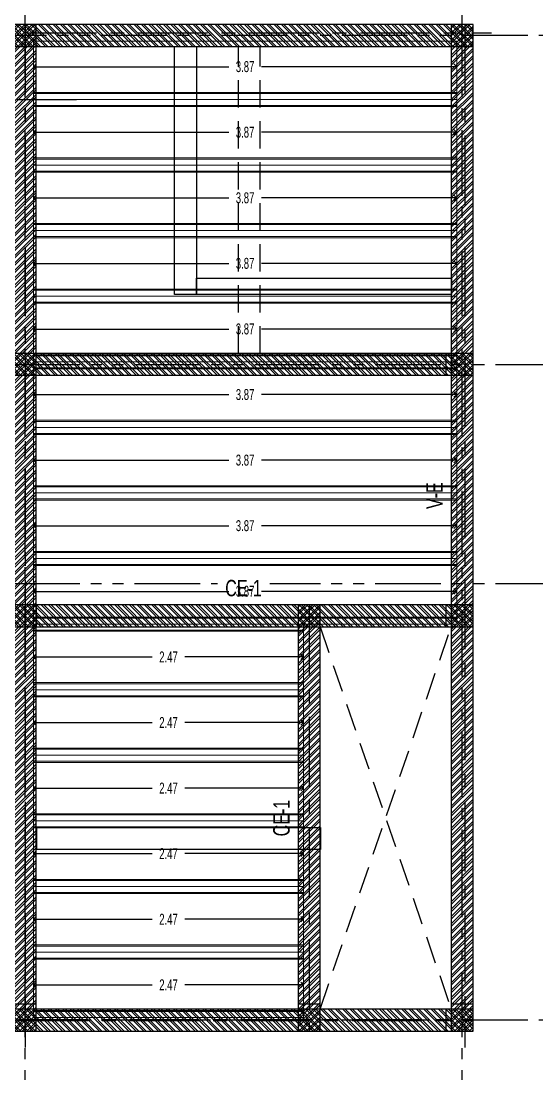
# Model space of a CAD drawing. Header units: millimetres. Extents: x 2248 to 2332, y 0 to 1240.
# Drawn here: x 2313.07 to 2317.79, y 1180.27 to 1189.9 of the extents above; entities that cross this region are included whole.
import ezdxf
from ezdxf.enums import TextEntityAlignment as Align

# ---------------------------------------------------------------- set-up
doc = ezdxf.new("R2010")
doc.units = ezdxf.units.MM
doc.set_wipeout_variables(frame=1)
for name, pattern in [('CENTERX2', [101.6, 63.5, -12.7, 12.7, -12.7]), ('HIDDEN', [0.375, 0.25, -0.125]), ('Xref_Ejes$0$ACAD_ISO05W100', [33, 24, -3, 0, -3, 0, -3]), ('Xref_Losa de Entrepiso$0$HIDDEN', [0.375, 0.25, -0.125])]:
    doc.linetypes.add(name, pattern=pattern)
doc.layers.get('Defpoints').update_dxf_attribs({"color": 8})
for name, color, linetype, lineweight in [('00-ACERO', 5, 'Continuous', 0), ('02-MAKROS', 202, 'Continuous', 0), ('02-MAKROS COMP', 212, 'Continuous', 0), ('02-MAKROS-COTAS', 1, 'Continuous', 0), ('e-cadena', 6, 'CENTERX2', 30)]:
    doc.layers.add(name, color=color, linetype=linetype, lineweight=lineweight)
for name, color, linetype in [('00-VIGAS', 1, 'Continuous'), ('Xref_Ejes$0$00-EJES', 1, 'Xref_Ejes$0$ACAD_ISO05W100'), ('Xref_Losa de Entrepiso$0$Cerramiento', 11, 'Continuous'), ('Xref_Losa de Entrepiso$0$VIGA', 3, 'Continuous')]:
    doc.layers.add(name, color=color, linetype=linetype)
doc.styles.add('DIM2', font='archtitl.shx', dxfattribs={"width": 0.65})
doc.styles.add('Xref_Losa de Entrepiso$0$ARIAL', font='arial.ttf', dxfattribs={"height": 2})
doc.styles.add('Xref_Losa de Entrepiso$0$ROMANS', font='romans.shx', dxfattribs={"width": 0.75})
doc.dimstyles.new('Copy of DIM-GRAL', dxfattribs={"dimscale": 0, "dimtxt": 0.1, "dimasz": 0.05, "dimexe": 0.1, "dimexo": 0.1, "dimgap": 0.05, "dimtad": 0, "dimzin": 0, "dimdsep": 46, "dimtxsty": 'DIM2', "dimblk": 'OPEN90', "dimcen": 0.1, "dimclrd": 1, "dimclre": 8, "dimclrt": 6, "dimadec": 0, "dimazin": 0, "dimtfac": 1, "dimtmove": 0, "dimatfit": 1, "dimldrblk": 'OPEN90', "dimfxl": 1, "dimtolj": 1, "dimtzin": 0, "dimarcsym": 0})
pattern_1 = [(315, (18.321727, 0.05), (0.03367596, 0.03367596), []), (315, (18.321727, 0.02755), (0.03367596, 0.03367596), [])]

# ---------------------------------------------------------------- blocks, each defined once
blk = doc.blocks.new('Xref_Ejes')
at = {"layer": 'Xref_Ejes$0$00-EJES', "ltscale": 0.025}
for p, q in [((16, -8.9568), (16, 12.9873)), ((19.9967, -8.9568), (19.9967, 12.9873)), ((24.9967, 9.0084), (-5, 9.0084)), ((-4.9997, 6), (24.997, 6)), ((-5, 3.9958), (24.9967, 3.9958)), ((24.9967, 0), (-5, 0))]:
    blk.add_line(p, q, dxfattribs=at)
blk = doc.blocks.new('*U23')
at = {"layer": 'Xref_Losa de Entrepiso$0$VIGA', "ltscale": 0.025, "transparency": 33554559}
h = blk.add_hatch(dxfattribs=at)
h.set_pattern_fill('ANSI32', color=250, scale=0.005, angle=-90)
h.set_pattern_definition(pattern_1)
h.paths.add_polyline_path([(15.9967, 0.125), (-0.2, 0.125), (-0.2, -0.075), (15.9967, -0.075)])
at = {"layer": 'Defpoints', "ltscale": 0.025}
blk.add_line((15.748, 0.125), (15.748, -0.075), dxfattribs=at)
at = {"layer": 'Xref_Losa de Entrepiso$0$VIGA', "ltscale": 0.025}
for p, q in [((15.9967, 0.125), (-0.2, 0.125)), ((15.9967, -0.075), (15.9967, 0.125)), ((-0.2, -0.075), (15.9967, -0.075))]:
    blk.add_line(p, q, dxfattribs=at)
at = {"layer": 'Defpoints', "color": 30, "ltscale": 0.025, "style": 'Xref_Losa de Entrepiso$0$ROMANS', "width": 0.7, "flags": 2}
blk.add_attdef('ANCHO', text='', height=0.03, rotation=270, dxfattribs=at).set_placement((15.672, 0.05), align=Align.MIDDLE_CENTER)
blk.add_attdef('LONGITUD', text='', height=0.05, dxfattribs=at).set_placement((0.225, 0.05), align=Align.MIDDLE_CENTER)
at = {"layer": 'Xref_Losa de Entrepiso$0$VIGA', "ltscale": 0.025, "style": 'Xref_Losa de Entrepiso$0$ARIAL', "width": 0.7, "flags": 8}
blk.add_attdef('V-00', text='', height=0.15, dxfattribs=at).set_placement((5.8988, 0.278), align=Align.MIDDLE_CENTER)
blk = doc.blocks.new('*U24')
at = {"layer": 'Xref_Losa de Entrepiso$0$VIGA', "ltscale": 0.025, "transparency": 33554559}
h = blk.add_hatch(dxfattribs=at)
h.set_pattern_fill('ANSI32', color=250, scale=0.005, angle=-90)
h.set_pattern_definition([(315, (18.32673, 0.05), (0.03367596, 0.03367596), []), (315, (18.32673, 0.02755), (0.03367596, 0.03367596), [])])
h.paths.add_polyline_path([(15.9967, 0.125), (-0.2, 0.125), (-0.2, -0.075), (15.9967, -0.075)])
at = {"layer": 'Defpoints', "ltscale": 0.025}
blk.add_line((15.7467, 0.125), (15.7467, -0.075), dxfattribs=at)
at = {"layer": 'Xref_Losa de Entrepiso$0$VIGA', "ltscale": 0.025}
for p, q in [((15.9967, 0.125), (-0.2, 0.125)), ((15.9967, -0.075), (15.9967, 0.125)), ((-0.2, -0.075), (15.9967, -0.075))]:
    blk.add_line(p, q, dxfattribs=at)
at = {"layer": 'Defpoints', "color": 30, "ltscale": 0.025, "style": 'Xref_Losa de Entrepiso$0$ROMANS', "width": 0.7, "flags": 2}
blk.add_attdef('ANCHO', text='', height=0.03, rotation=270, dxfattribs=at).set_placement((15.6707, 0.05), align=Align.MIDDLE_CENTER)
blk.add_attdef('LONGITUD', text='', height=0.05, dxfattribs=at).set_placement((0.225, 0.05), align=Align.MIDDLE_CENTER)
at = {"layer": 'Xref_Losa de Entrepiso$0$VIGA', "ltscale": 0.025, "style": 'Xref_Losa de Entrepiso$0$ARIAL', "width": 0.7, "flags": 8}
blk.add_attdef('V-00', text='', height=0.15, dxfattribs=at).set_placement((5.8938, 0.278), align=Align.MIDDLE_CENTER)
blk = doc.blocks.new('*U26')
at = {"layer": 'Xref_Losa de Entrepiso$0$VIGA', "ltscale": 0.025, "transparency": 33554559}
h = blk.add_hatch(dxfattribs=at)
h.set_pattern_fill('ANSI32', color=250, scale=0.005)
h.set_pattern_definition([(45, (-0.05, 7.287507), (-0.03367596, 0.03367596), []), (45, (-0.02755, 7.287507), (-0.03367596, 0.03367596), [])])
h.paths.add_polyline_path([(-0.125, 8.9604), (-0.125, -0.2479), (0.075, -0.2479), (0.075, 8.9604)])
at = {"layer": 'Defpoints', "ltscale": 0.025}
for p, q in [((-0.125, 8.7604), (0.075, 8.7604)), ((-0.125, 0), (0.075, 0))]:
    blk.add_line(p, q, dxfattribs=at)
at = {"layer": 'Xref_Losa de Entrepiso$0$VIGA', "ltscale": 0.025}
for p, q in [((0.075, 8.9604), (-0.125, 8.9604)), ((-0.125, 8.9604), (-0.125, -0.2479)), ((0.075, -0.2479), (0.075, 8.9604)), ((-0.125, -0.2479), (0.075, -0.2479))]:
    blk.add_line(p, q, dxfattribs=at)
at = {"layer": 'Defpoints', "color": 30, "ltscale": 0.025, "style": 'Xref_Losa de Entrepiso$0$ROMANS', "width": 0.7, "flags": 2}
blk.add_attdef('ANCHO', text='', height=0.03, dxfattribs=at).set_placement((-0.05, 8.6844), align=Align.MIDDLE_CENTER)
blk.add_attdef('LONGITUD', text='', height=0.05, rotation=90, dxfattribs=at).set_placement((-0.05, 0.225), align=Align.MIDDLE_CENTER)
at = {"layer": 'Xref_Losa de Entrepiso$0$VIGA', "ltscale": 0.025, "style": 'Xref_Losa de Entrepiso$0$ARIAL', "width": 0.7, "flags": 8}
blk.add_attdef('V-00', text='', height=0.15, rotation=90, dxfattribs=at).set_placement((-0.278, 4.6509), align=Align.MIDDLE_CENTER)
at = {"color": 8, "linetype": 'Xref_Losa de Entrepiso$0$HIDDEN'}
blk.add_wipeout([(-0.3525, 4.4146), (-0.365, 4.4271), (-0.365, 4.8771), (-0.3525, 4.8896), (-0.2025, 4.8896), (-0.19, 4.8771), (-0.19, 4.4271), (-0.2025, 4.4146)], dxfattribs=at).dxf.layer = 'Defpoints'
blk = doc.blocks.new('*U27')
at = {"layer": 'Xref_Losa de Entrepiso$0$VIGA', "ltscale": 0.025, "transparency": 33554559}
h = blk.add_hatch(dxfattribs=at)
h.set_pattern_fill('ANSI32', color=250, scale=0.005)
h.set_pattern_definition([(45, (-0.05, 7.2834), (-0.03367596, 0.03367596), []), (45, (-0.02755, 7.2834), (-0.03367596, 0.03367596), [])])
h.paths.add_polyline_path([(-0.125, 8.9584), (-0.125, -0.25), (0.075, -0.25), (0.075, 8.9584)])
at = {"layer": 'Defpoints', "ltscale": 0.025}
for p, q in [((-0.125, 8.7584), (0.075, 8.7584)), ((-0.125, 0), (0.075, 0))]:
    blk.add_line(p, q, dxfattribs=at)
at = {"layer": 'Xref_Losa de Entrepiso$0$VIGA', "ltscale": 0.025}
for p, q in [((0.075, 8.9584), (-0.125, 8.9584)), ((-0.125, 8.9584), (-0.125, -0.25)), ((0.075, -0.25), (0.075, 8.9584)), ((-0.125, -0.25), (0.075, -0.25))]:
    blk.add_line(p, q, dxfattribs=at)
at = {"layer": 'Defpoints', "color": 30, "ltscale": 0.025, "style": 'Xref_Losa de Entrepiso$0$ROMANS', "width": 0.7, "flags": 2}
blk.add_attdef('ANCHO', text='', height=0.03, dxfattribs=at).set_placement((-0.05, 8.6823), align=Align.MIDDLE_CENTER)
blk.add_attdef('LONGITUD', text='', height=0.05, rotation=90, dxfattribs=at).set_placement((-0.05, 0.225), align=Align.MIDDLE_CENTER)
at = {"layer": 'Xref_Losa de Entrepiso$0$VIGA', "ltscale": 0.025, "style": 'Xref_Losa de Entrepiso$0$ARIAL', "width": 0.7, "flags": 8}
blk.add_attdef('V-00', text='', height=0.15, rotation=90, dxfattribs=at).set_placement((-0.278, 4.6488), align=Align.MIDDLE_CENTER)
at = {"color": 8, "linetype": 'Xref_Losa de Entrepiso$0$HIDDEN'}
blk.add_wipeout([(-0.3525, 4.4125), (-0.365, 4.425), (-0.365, 4.875), (-0.3525, 4.8875), (-0.2025, 4.8875), (-0.19, 4.875), (-0.19, 4.425), (-0.2025, 4.4125)], dxfattribs=at).dxf.layer = 'Defpoints'
blk = doc.blocks.new('*U28')
at = {"layer": 'Xref_Losa de Entrepiso$0$VIGA', "ltscale": 0.025, "transparency": 33554559}
h = blk.add_hatch(dxfattribs=at)
h.set_pattern_fill('ANSI32', color=250, scale=0.005, angle=-90)
h.set_pattern_definition([(315, (14.376727, 0.05), (0.03367596, 0.03367596), []), (315, (14.376727, 0.02755), (0.03367596, 0.03367596), [])])
h.paths.add_polyline_path([(15.9967, 0.125), (-0.2, 0.125), (-0.2, -0.075), (15.9967, -0.075)])
at = {"layer": 'Defpoints', "ltscale": 0.025}
blk.add_line((15.7967, 0.125), (15.7967, -0.075), dxfattribs=at)
at = {"layer": 'Xref_Losa de Entrepiso$0$VIGA', "ltscale": 0.025}
for p, q in [((15.9967, 0.125), (-0.2, 0.125)), ((15.9967, -0.075), (15.9967, 0.125)), ((-0.2, -0.075), (15.9967, -0.075))]:
    blk.add_line(p, q, dxfattribs=at)
at = {"layer": 'Defpoints', "color": 30, "ltscale": 0.025, "style": 'Xref_Losa de Entrepiso$0$ROMANS', "width": 0.7, "flags": 2}
blk.add_attdef('ANCHO', text='', height=0.03, rotation=270, dxfattribs=at).set_placement((15.7207, 0.05), align=Align.MIDDLE_CENTER)
blk.add_attdef('LONGITUD', text='', height=0.05, dxfattribs=at).set_placement((0.225, 0.05), align=Align.MIDDLE_CENTER)
at = {"layer": 'Xref_Losa de Entrepiso$0$VIGA', "ltscale": 0.025, "style": 'Xref_Losa de Entrepiso$0$ARIAL', "width": 0.7, "flags": 8}
blk.add_attdef('V-00', text='', height=0.15, dxfattribs=at).set_placement((7.8963, 0.278), align=Align.MIDDLE_CENTER)
blk = doc.blocks.new('*U161')
at = {"layer": 'Xref_Losa de Entrepiso$0$VIGA', "ltscale": 0.025, "transparency": 33554559}
h = blk.add_hatch(dxfattribs=at)
h.set_pattern_fill('ANSI32', color=250, scale=0.005)
h.set_pattern_definition([(45, (-0.05, 1.975013), (-0.033676, 0.033676), []), (45, (-0.02755, 1.975013), (-0.033676, 0.033676), [])])
h.paths.add_polyline_path([(-0.125, 3.65), (-0.125, -0.25), (0.075, -0.25), (0.075, 3.65)])
at = {"layer": 'Defpoints', "ltscale": 0.025}
for p, q in [((-0.125, 3.45), (0.075, 3.45)), ((-0.125, 0), (0.075, 0))]:
    blk.add_line(p, q, dxfattribs=at)
at = {"layer": 'Xref_Losa de Entrepiso$0$VIGA', "ltscale": 0.025}
for p, q in [((0.075, 3.65), (-0.125, 3.65)), ((-0.125, 3.65), (-0.125, -0.25)), ((0.075, -0.25), (0.075, 3.65)), ((-0.125, -0.25), (0.075, -0.25))]:
    blk.add_line(p, q, dxfattribs=at)
at = {"layer": 'Defpoints', "color": 30, "ltscale": 0.025, "style": 'Xref_Losa de Entrepiso$0$ROMANS', "width": 0.7, "flags": 2}
blk.add_attdef('ANCHO', text='', height=0.03, dxfattribs=at).set_placement((-0.05, 3.374), align=Align.MIDDLE_CENTER)
blk.add_attdef('LONGITUD', text='', height=0.05, rotation=90, dxfattribs=at).set_placement((-0.05, 0.225), align=Align.MIDDLE_CENTER)
at = {"layer": 'Xref_Losa de Entrepiso$0$VIGA', "ltscale": 0.025, "style": 'Xref_Losa de Entrepiso$0$ARIAL', "width": 0.7, "flags": 8}
blk.add_attdef('V-00', text='', height=0.15, rotation=90, dxfattribs=at).set_placement((-0.278, 1.6988), align=Align.MIDDLE_CENTER)
at = {"color": 8, "linetype": 'Xref_Losa de Entrepiso$0$HIDDEN'}
blk.add_wipeout([(-0.3525, 1.4625), (-0.365, 1.475), (-0.365, 1.925), (-0.3525, 1.9375), (-0.2025, 1.9375), (-0.19, 1.925), (-0.19, 1.475), (-0.2025, 1.4625)], dxfattribs=at).dxf.layer = 'Defpoints'
blk = doc.blocks.new('*U172')
at = {"layer": 'Xref_Losa de Entrepiso$0$VIGA', "ltscale": 0.025, "transparency": 33554559}
h = blk.add_hatch(dxfattribs=at)
h.set_pattern_fill('ANSI32', color=250, scale=0.005, angle=-90)
h.set_pattern_definition(pattern_1)
h.paths.add_polyline_path([(3.9967, 0.125), (-0.2, 0.125), (-0.2, -0.075), (3.9967, -0.075)])
at = {"layer": 'Defpoints', "ltscale": 0.025}
for p, q in [((0, 0.125), (0, -0.075)), ((3.748, 0.125), (3.748, -0.075))]:
    blk.add_line(p, q, dxfattribs=at)
at = {"layer": 'Xref_Losa de Entrepiso$0$VIGA', "ltscale": 0.025}
for p, q in [((-0.2, 0.125), (-0.2, -0.075)), ((3.9967, 0.125), (-0.2, 0.125)), ((3.9967, -0.075), (3.9967, 0.125)), ((-0.2, -0.075), (3.9967, -0.075))]:
    blk.add_line(p, q, dxfattribs=at)
at = {"layer": 'Defpoints', "color": 30, "ltscale": 0.025, "style": 'Xref_Losa de Entrepiso$0$ROMANS', "width": 0.7, "flags": 2}
blk.add_attdef('ANCHO', text='', height=0.03, rotation=270, dxfattribs=at).set_placement((3.672, 0.05), align=Align.MIDDLE_CENTER)
blk.add_attdef('LONGITUD', text='', height=0.05, dxfattribs=at).set_placement((0.225, 0.05), align=Align.MIDDLE_CENTER)
at = {"layer": 'Xref_Losa de Entrepiso$0$VIGA', "ltscale": 0.025, "style": 'Xref_Losa de Entrepiso$0$ARIAL', "width": 0.7, "flags": 8}
blk.add_attdef('V-00', text='', height=0.15, dxfattribs=at).set_placement((1.8972, 0.278), align=Align.MIDDLE_CENTER)
at = {"color": 8, "linetype": 'Xref_Losa de Entrepiso$0$HIDDEN'}
blk.add_wipeout([(1.6609, 0.3525), (1.6734, 0.365), (2.1234, 0.365), (2.1359, 0.3525), (2.1359, 0.2025), (2.1234, 0.19), (1.6734, 0.19), (1.6609, 0.2025)], dxfattribs=at).dxf.layer = 'Defpoints'
blk = doc.blocks.new('_Open90')
at = {"color": 0, "linetype": 'ByBlock', "lineweight": -2}
for p, q in [((0, 0), (-1, 0)), ((-0.5, 0.5), (0, 0)), ((0, 0), (-0.5, -0.5))]:
    blk.add_line(p, q, dxfattribs=at)
blk = doc.blocks.new('*D693')
at = {"layer": '02-MAKROS-COTAS', "color": 1, "lineweight": -2, "transparency": 16777216}
for p, q in [((0.05, 0.138), (1.086, 0.138)), ((2.42, 0.138), (1.384, 0.138))]:
    blk.add_line(p, q, dxfattribs=at)
at = {"layer": 'Defpoints', "color": 0, "lineweight": -2, "transparency": 16777216}
for p in [(0, 0.138), (2.47, 0.138), (2.47, 0.138)]:
    blk.add_point(p, dxfattribs=at)
at = {"layer": '02-MAKROS-COTAS', "color": 1, "lineweight": -2, "transparency": 16777216, "xscale": 0.05, "yscale": 0.05, "zscale": 0.05, "rotation": 180}
blk.add_blockref('_Open90', (0, 0.138), dxfattribs=at)
at = {"layer": '02-MAKROS-COTAS', "color": 1, "lineweight": -2, "transparency": 16777216, "xscale": 0.05, "yscale": 0.05, "zscale": 0.05}
blk.add_blockref('_Open90', (2.47, 0.138), dxfattribs=at)
at = {"layer": '02-MAKROS-COTAS', "color": 6, "transparency": 16777216, "insert": (1.235, 0.138), "char_height": 0.1, "attachment_point": 5, "style": 'DIM2'}
blk.add_mtext('\\A1;2.47', dxfattribs=at)
blk = doc.blocks.new('*D731')
at = {"layer": '02-MAKROS-COTAS', "color": 1, "lineweight": -2, "transparency": 16777216}
for p, q in [((0.05, -0.462), (1.086, -0.462)), ((2.42, -0.462), (1.384, -0.462))]:
    blk.add_line(p, q, dxfattribs=at)
at = {"layer": 'Defpoints', "color": 0, "lineweight": -2, "transparency": 16777216}
for p in [(0, -0.462), (2.47, -0.462), (2.47, -0.462)]:
    blk.add_point(p, dxfattribs=at)
at = {"layer": '02-MAKROS-COTAS', "color": 1, "lineweight": -2, "transparency": 16777216, "xscale": 0.05, "yscale": 0.05, "zscale": 0.05, "rotation": 180}
blk.add_blockref('_Open90', (0, -0.462), dxfattribs=at)
at = {"layer": '02-MAKROS-COTAS', "color": 1, "lineweight": -2, "transparency": 16777216, "xscale": 0.05, "yscale": 0.05, "zscale": 0.05}
blk.add_blockref('_Open90', (2.47, -0.462), dxfattribs=at)
at = {"layer": '02-MAKROS-COTAS', "color": 6, "transparency": 16777216, "insert": (1.235, -0.462), "char_height": 0.1, "attachment_point": 5, "style": 'DIM2'}
blk.add_mtext('\\A1;2.47', dxfattribs=at)
blk = doc.blocks.new('*D732')
at = {"layer": '02-MAKROS-COTAS', "color": 1, "lineweight": -2, "transparency": 16777216}
for p, q in [((0.05, -1.062), (1.086, -1.062)), ((2.42, -1.062), (1.384, -1.062))]:
    blk.add_line(p, q, dxfattribs=at)
at = {"layer": 'Defpoints', "color": 0, "lineweight": -2, "transparency": 16777216}
for p in [(0, -1.062), (2.47, -1.062), (2.47, -1.062)]:
    blk.add_point(p, dxfattribs=at)
at = {"layer": '02-MAKROS-COTAS', "color": 1, "lineweight": -2, "transparency": 16777216, "xscale": 0.05, "yscale": 0.05, "zscale": 0.05, "rotation": 180}
blk.add_blockref('_Open90', (0, -1.062), dxfattribs=at)
at = {"layer": '02-MAKROS-COTAS', "color": 1, "lineweight": -2, "transparency": 16777216, "xscale": 0.05, "yscale": 0.05, "zscale": 0.05}
blk.add_blockref('_Open90', (2.47, -1.062), dxfattribs=at)
at = {"layer": '02-MAKROS-COTAS', "color": 6, "transparency": 16777216, "insert": (1.235, -1.062), "char_height": 0.1, "attachment_point": 5, "style": 'DIM2'}
blk.add_mtext('\\A1;2.47', dxfattribs=at)
blk = doc.blocks.new('*D733')
at = {"layer": '02-MAKROS-COTAS', "color": 1, "lineweight": -2, "transparency": 16777216}
for p, q in [((0.05, -1.662), (1.086, -1.662)), ((2.42, -1.662), (1.384, -1.662))]:
    blk.add_line(p, q, dxfattribs=at)
at = {"layer": 'Defpoints', "color": 0, "lineweight": -2, "transparency": 16777216}
for p in [(0, -1.662), (2.47, -1.662), (2.47, -1.662)]:
    blk.add_point(p, dxfattribs=at)
at = {"layer": '02-MAKROS-COTAS', "color": 1, "lineweight": -2, "transparency": 16777216, "xscale": 0.05, "yscale": 0.05, "zscale": 0.05, "rotation": 180}
blk.add_blockref('_Open90', (0, -1.662), dxfattribs=at)
at = {"layer": '02-MAKROS-COTAS', "color": 1, "lineweight": -2, "transparency": 16777216, "xscale": 0.05, "yscale": 0.05, "zscale": 0.05}
blk.add_blockref('_Open90', (2.47, -1.662), dxfattribs=at)
at = {"layer": '02-MAKROS-COTAS', "color": 6, "transparency": 16777216, "insert": (1.235, -1.662), "char_height": 0.1, "attachment_point": 5, "style": 'DIM2'}
blk.add_mtext('\\A1;2.47', dxfattribs=at)
blk = doc.blocks.new('*D734')
at = {"layer": '02-MAKROS-COTAS', "color": 1, "lineweight": -2, "transparency": 16777216}
for p, q in [((0.05, -2.262), (1.086, -2.262)), ((2.42, -2.262), (1.384, -2.262))]:
    blk.add_line(p, q, dxfattribs=at)
at = {"layer": 'Defpoints', "color": 0, "lineweight": -2, "transparency": 16777216}
for p in [(0, -2.262), (2.47, -2.262), (2.47, -2.262)]:
    blk.add_point(p, dxfattribs=at)
at = {"layer": '02-MAKROS-COTAS', "color": 1, "lineweight": -2, "transparency": 16777216, "xscale": 0.05, "yscale": 0.05, "zscale": 0.05, "rotation": 180}
blk.add_blockref('_Open90', (0, -2.262), dxfattribs=at)
at = {"layer": '02-MAKROS-COTAS', "color": 1, "lineweight": -2, "transparency": 16777216, "xscale": 0.05, "yscale": 0.05, "zscale": 0.05}
blk.add_blockref('_Open90', (2.47, -2.262), dxfattribs=at)
at = {"layer": '02-MAKROS-COTAS', "color": 6, "transparency": 16777216, "insert": (1.235, -2.262), "char_height": 0.1, "attachment_point": 5, "style": 'DIM2'}
blk.add_mtext('\\A1;2.47', dxfattribs=at)
blk = doc.blocks.new('*D735')
at = {"layer": '02-MAKROS-COTAS', "color": 1, "lineweight": -2, "transparency": 16777216}
for p, q in [((0.05, -2.862), (1.086, -2.862)), ((2.42, -2.862), (1.384, -2.862))]:
    blk.add_line(p, q, dxfattribs=at)
at = {"layer": 'Defpoints', "color": 0, "lineweight": -2, "transparency": 16777216}
for p in [(0, -2.862), (2.47, -2.862), (2.47, -2.862)]:
    blk.add_point(p, dxfattribs=at)
at = {"layer": '02-MAKROS-COTAS', "color": 1, "lineweight": -2, "transparency": 16777216, "xscale": 0.05, "yscale": 0.05, "zscale": 0.05, "rotation": 180}
blk.add_blockref('_Open90', (0, -2.862), dxfattribs=at)
at = {"layer": '02-MAKROS-COTAS', "color": 1, "lineweight": -2, "transparency": 16777216, "xscale": 0.05, "yscale": 0.05, "zscale": 0.05}
blk.add_blockref('_Open90', (2.47, -2.862), dxfattribs=at)
at = {"layer": '02-MAKROS-COTAS', "color": 6, "transparency": 16777216, "insert": (1.235, -2.862), "char_height": 0.1, "attachment_point": 5, "style": 'DIM2'}
blk.add_mtext('\\A1;2.47', dxfattribs=at)
blk = doc.blocks.new('*D751')
at = {"layer": '02-MAKROS-COTAS', "color": 1, "lineweight": -2, "transparency": 16777216}
for p, q in [((2313.232, 1189.4867), (2314.9682, 1189.4867)), ((2317.0026, 1189.4867), (2315.2663, 1189.4867))]:
    blk.add_line(p, q, dxfattribs=at)
at = {"layer": 'Defpoints', "color": 0, "lineweight": -2, "transparency": 16777216}
for p in [(2313.182, 1189.4867), (2317.0526, 1189.4867), (2317.0526, 1189.4867)]:
    blk.add_point(p, dxfattribs=at)
at = {"layer": '02-MAKROS-COTAS', "color": 1, "lineweight": -2, "transparency": 16777216, "xscale": 0.05, "yscale": 0.05, "zscale": 0.05, "rotation": 180}
blk.add_blockref('_Open90', (2313.182, 1189.4867), dxfattribs=at)
at = {"layer": '02-MAKROS-COTAS', "color": 1, "lineweight": -2, "transparency": 16777216, "xscale": 0.05, "yscale": 0.05, "zscale": 0.05}
blk.add_blockref('_Open90', (2317.0526, 1189.4867), dxfattribs=at)
at = {"layer": '02-MAKROS-COTAS', "color": 6, "transparency": 16777216, "insert": (2315.1173, 1189.4867), "char_height": 0.1, "attachment_point": 5, "style": 'DIM2'}
blk.add_mtext('\\A1;3.87', dxfattribs=at)
blk = doc.blocks.new('*D759')
at = {"layer": '02-MAKROS-COTAS', "color": 1, "lineweight": -2, "transparency": 16777216}
for p, q in [((2313.232, 1188.8867), (2314.9682, 1188.8867)), ((2317.0026, 1188.8867), (2315.2663, 1188.8867))]:
    blk.add_line(p, q, dxfattribs=at)
at = {"layer": 'Defpoints', "color": 0, "lineweight": -2, "transparency": 16777216}
for p in [(2313.182, 1188.8867), (2317.0526, 1188.8867), (2317.0526, 1188.8867)]:
    blk.add_point(p, dxfattribs=at)
at = {"layer": '02-MAKROS-COTAS', "color": 1, "lineweight": -2, "transparency": 16777216, "xscale": 0.05, "yscale": 0.05, "zscale": 0.05, "rotation": 180}
blk.add_blockref('_Open90', (2313.182, 1188.8867), dxfattribs=at)
at = {"layer": '02-MAKROS-COTAS', "color": 1, "lineweight": -2, "transparency": 16777216, "xscale": 0.05, "yscale": 0.05, "zscale": 0.05}
blk.add_blockref('_Open90', (2317.0526, 1188.8867), dxfattribs=at)
at = {"layer": '02-MAKROS-COTAS', "color": 6, "transparency": 16777216, "insert": (2315.1173, 1188.8867), "char_height": 0.1, "attachment_point": 5, "style": 'DIM2'}
blk.add_mtext('\\A1;3.87', dxfattribs=at)
blk = doc.blocks.new('*D752')
at = {"layer": '02-MAKROS-COTAS', "color": 1, "lineweight": -2, "transparency": 16777216}
for p, q in [((2313.232, 1188.2867), (2314.9682, 1188.2867)), ((2317.0026, 1188.2867), (2315.2663, 1188.2867))]:
    blk.add_line(p, q, dxfattribs=at)
at = {"layer": 'Defpoints', "color": 0, "lineweight": -2, "transparency": 16777216}
for p in [(2313.182, 1188.2867), (2317.0526, 1188.2867), (2317.0526, 1188.2867)]:
    blk.add_point(p, dxfattribs=at)
at = {"layer": '02-MAKROS-COTAS', "color": 1, "lineweight": -2, "transparency": 16777216, "xscale": 0.05, "yscale": 0.05, "zscale": 0.05, "rotation": 180}
blk.add_blockref('_Open90', (2313.182, 1188.2867), dxfattribs=at)
at = {"layer": '02-MAKROS-COTAS', "color": 1, "lineweight": -2, "transparency": 16777216, "xscale": 0.05, "yscale": 0.05, "zscale": 0.05}
blk.add_blockref('_Open90', (2317.0526, 1188.2867), dxfattribs=at)
at = {"layer": '02-MAKROS-COTAS', "color": 6, "transparency": 16777216, "insert": (2315.1173, 1188.2867), "char_height": 0.1, "attachment_point": 5, "style": 'DIM2'}
blk.add_mtext('\\A1;3.87', dxfattribs=at)
blk = doc.blocks.new('*D753')
at = {"layer": '02-MAKROS-COTAS', "color": 1, "lineweight": -2, "transparency": 16777216}
for p, q in [((2313.232, 1187.6867), (2314.9682, 1187.6867)), ((2317.0026, 1187.6867), (2315.2663, 1187.6867))]:
    blk.add_line(p, q, dxfattribs=at)
at = {"layer": 'Defpoints', "color": 0, "lineweight": -2, "transparency": 16777216}
for p in [(2313.182, 1187.6867), (2317.0526, 1187.6867), (2317.0526, 1187.6867)]:
    blk.add_point(p, dxfattribs=at)
at = {"layer": '02-MAKROS-COTAS', "color": 1, "lineweight": -2, "transparency": 16777216, "xscale": 0.05, "yscale": 0.05, "zscale": 0.05, "rotation": 180}
blk.add_blockref('_Open90', (2313.182, 1187.6867), dxfattribs=at)
at = {"layer": '02-MAKROS-COTAS', "color": 1, "lineweight": -2, "transparency": 16777216, "xscale": 0.05, "yscale": 0.05, "zscale": 0.05}
blk.add_blockref('_Open90', (2317.0526, 1187.6867), dxfattribs=at)
at = {"layer": '02-MAKROS-COTAS', "color": 6, "transparency": 16777216, "insert": (2315.1173, 1187.6867), "char_height": 0.1, "attachment_point": 5, "style": 'DIM2'}
blk.add_mtext('\\A1;3.87', dxfattribs=at)
blk = doc.blocks.new('*D754')
at = {"layer": '02-MAKROS-COTAS', "color": 1, "lineweight": -2, "transparency": 16777216}
for p, q in [((2313.232, 1187.0867), (2314.9682, 1187.0867)), ((2317.0026, 1187.0867), (2315.2663, 1187.0867))]:
    blk.add_line(p, q, dxfattribs=at)
at = {"layer": 'Defpoints', "color": 0, "lineweight": -2, "transparency": 16777216}
for p in [(2313.182, 1187.0867), (2317.0526, 1187.0867), (2317.0526, 1187.0867)]:
    blk.add_point(p, dxfattribs=at)
at = {"layer": '02-MAKROS-COTAS', "color": 1, "lineweight": -2, "transparency": 16777216, "xscale": 0.05, "yscale": 0.05, "zscale": 0.05, "rotation": 180}
blk.add_blockref('_Open90', (2313.182, 1187.0867), dxfattribs=at)
at = {"layer": '02-MAKROS-COTAS', "color": 1, "lineweight": -2, "transparency": 16777216, "xscale": 0.05, "yscale": 0.05, "zscale": 0.05}
blk.add_blockref('_Open90', (2317.0526, 1187.0867), dxfattribs=at)
at = {"layer": '02-MAKROS-COTAS', "color": 6, "transparency": 16777216, "insert": (2315.1173, 1187.0867), "char_height": 0.1, "attachment_point": 5, "style": 'DIM2'}
blk.add_mtext('\\A1;3.87', dxfattribs=at)
blk = doc.blocks.new('*D755')
at = {"layer": '02-MAKROS-COTAS', "color": 1, "lineweight": -2, "transparency": 16777216}
for p, q in [((2313.232, 1186.4867), (2314.9682, 1186.4867)), ((2317.0026, 1186.4867), (2315.2663, 1186.4867))]:
    blk.add_line(p, q, dxfattribs=at)
at = {"layer": 'Defpoints', "color": 0, "lineweight": -2, "transparency": 16777216}
for p in [(2313.182, 1186.4867), (2317.0526, 1186.4867), (2317.0526, 1186.4867)]:
    blk.add_point(p, dxfattribs=at)
at = {"layer": '02-MAKROS-COTAS', "color": 1, "lineweight": -2, "transparency": 16777216, "xscale": 0.05, "yscale": 0.05, "zscale": 0.05, "rotation": 180}
blk.add_blockref('_Open90', (2313.182, 1186.4867), dxfattribs=at)
at = {"layer": '02-MAKROS-COTAS', "color": 1, "lineweight": -2, "transparency": 16777216, "xscale": 0.05, "yscale": 0.05, "zscale": 0.05}
blk.add_blockref('_Open90', (2317.0526, 1186.4867), dxfattribs=at)
at = {"layer": '02-MAKROS-COTAS', "color": 6, "transparency": 16777216, "insert": (2315.1173, 1186.4867), "char_height": 0.1, "attachment_point": 5, "style": 'DIM2'}
blk.add_mtext('\\A1;3.87', dxfattribs=at)
blk = doc.blocks.new('*D756')
at = {"layer": '02-MAKROS-COTAS', "color": 1, "lineweight": -2, "transparency": 16777216}
for p, q in [((2313.232, 1185.8867), (2314.9682, 1185.8867)), ((2317.0026, 1185.8867), (2315.2663, 1185.8867))]:
    blk.add_line(p, q, dxfattribs=at)
at = {"layer": 'Defpoints', "color": 0, "lineweight": -2, "transparency": 16777216}
for p in [(2313.182, 1185.8867), (2317.0526, 1185.8867), (2317.0526, 1185.8867)]:
    blk.add_point(p, dxfattribs=at)
at = {"layer": '02-MAKROS-COTAS', "color": 1, "lineweight": -2, "transparency": 16777216, "xscale": 0.05, "yscale": 0.05, "zscale": 0.05, "rotation": 180}
blk.add_blockref('_Open90', (2313.182, 1185.8867), dxfattribs=at)
at = {"layer": '02-MAKROS-COTAS', "color": 1, "lineweight": -2, "transparency": 16777216, "xscale": 0.05, "yscale": 0.05, "zscale": 0.05}
blk.add_blockref('_Open90', (2317.0526, 1185.8867), dxfattribs=at)
at = {"layer": '02-MAKROS-COTAS', "color": 6, "transparency": 16777216, "insert": (2315.1173, 1185.8867), "char_height": 0.1, "attachment_point": 5, "style": 'DIM2'}
blk.add_mtext('\\A1;3.87', dxfattribs=at)
blk = doc.blocks.new('*D757')
at = {"layer": '02-MAKROS-COTAS', "color": 1, "lineweight": -2, "transparency": 16777216}
for p, q in [((2313.232, 1185.2867), (2314.9682, 1185.2867)), ((2317.0026, 1185.2867), (2315.2663, 1185.2867))]:
    blk.add_line(p, q, dxfattribs=at)
at = {"layer": 'Defpoints', "color": 0, "lineweight": -2, "transparency": 16777216}
for p in [(2313.182, 1185.2867), (2317.0526, 1185.2867), (2317.0526, 1185.2867)]:
    blk.add_point(p, dxfattribs=at)
at = {"layer": '02-MAKROS-COTAS', "color": 1, "lineweight": -2, "transparency": 16777216, "xscale": 0.05, "yscale": 0.05, "zscale": 0.05, "rotation": 180}
blk.add_blockref('_Open90', (2313.182, 1185.2867), dxfattribs=at)
at = {"layer": '02-MAKROS-COTAS', "color": 1, "lineweight": -2, "transparency": 16777216, "xscale": 0.05, "yscale": 0.05, "zscale": 0.05}
blk.add_blockref('_Open90', (2317.0526, 1185.2867), dxfattribs=at)
at = {"layer": '02-MAKROS-COTAS', "color": 6, "transparency": 16777216, "insert": (2315.1173, 1185.2867), "char_height": 0.1, "attachment_point": 5, "style": 'DIM2'}
blk.add_mtext('\\A1;3.87', dxfattribs=at)
blk = doc.blocks.new('*D758')
at = {"layer": '02-MAKROS-COTAS', "color": 1, "lineweight": -2, "transparency": 16777216}
for p, q in [((2313.232, 1184.6867), (2314.9682, 1184.6867)), ((2317.0026, 1184.6867), (2315.2663, 1184.6867))]:
    blk.add_line(p, q, dxfattribs=at)
at = {"layer": 'Defpoints', "color": 0, "lineweight": -2, "transparency": 16777216}
for p in [(2313.182, 1184.6867), (2317.0526, 1184.6867), (2317.0526, 1184.6867)]:
    blk.add_point(p, dxfattribs=at)
at = {"layer": '02-MAKROS-COTAS', "color": 1, "lineweight": -2, "transparency": 16777216, "xscale": 0.05, "yscale": 0.05, "zscale": 0.05, "rotation": 180}
blk.add_blockref('_Open90', (2313.182, 1184.6867), dxfattribs=at)
at = {"layer": '02-MAKROS-COTAS', "color": 1, "lineweight": -2, "transparency": 16777216, "xscale": 0.05, "yscale": 0.05, "zscale": 0.05}
blk.add_blockref('_Open90', (2317.0526, 1184.6867), dxfattribs=at)
at = {"layer": '02-MAKROS-COTAS', "color": 6, "transparency": 16777216, "insert": (2315.1173, 1184.6867), "char_height": 0.1, "attachment_point": 5, "style": 'DIM2'}
blk.add_mtext('\\A1;3.87', dxfattribs=at)
blk = doc.blocks.new('*U692')
at = {"layer": '02-MAKROS', "color": 102}
for points in [[(2.47, -0.162), (2.47, 0.438), (0, 0.438), (0, -0.162)], [(2.47, -0.762), (2.47, -0.162), (0, -0.162), (0, -0.762)], [(2.47, -1.362), (2.47, -0.762), (0, -0.762), (0, -1.362)], [(2.47, -1.962), (2.47, -1.362), (0, -1.362), (0, -1.962)], [(2.47, -2.562), (2.47, -1.962), (0, -1.962), (0, -2.562)], [(2.47, -3.162), (2.47, -2.562), (0, -2.562), (0, -3.162)]]:
    blk.add_lwpolyline(points, close=True, dxfattribs=at)
at = {"layer": '02-MAKROS COMP', "color": 122}
for p, q in [((2.47, 0.383), (0, 0.383)), ((2.47, 0.373), (0, 0.373)), ((2.47, -0.097), (0, -0.097)), ((2.47, -0.107), (0, -0.107)), ((2.47, -0.217), (0, -0.217)), ((2.47, -0.227), (0, -0.227)), ((2.47, -0.697), (0, -0.697)), ((2.47, -0.707), (0, -0.707)), ((2.47, -0.817), (0, -0.817)), ((2.47, -0.827), (0, -0.827)), ((2.47, -1.297), (0, -1.297)), ((2.47, -1.307), (0, -1.307)), ((2.47, -1.417), (0, -1.417)), ((2.47, -1.427), (0, -1.427)), ((2.47, -1.897), (0, -1.897)), ((2.47, -1.907), (0, -1.907)), ((2.47, -2.017), (0, -2.017)), ((2.47, -2.027), (0, -2.027)), ((2.47, -2.497), (0, -2.497)), ((2.47, -2.507), (0, -2.507)), ((2.47, -2.617), (0, -2.617)), ((2.47, -2.627), (0, -2.627)), ((2.47, -3.097), (0, -3.097)), ((2.47, -3.107), (0, -3.107))]:
    blk.add_line(p, q, dxfattribs=at)
at = {"layer": '02-MAKROS-COTAS'}
for base, p1, p2, picture, middle in [((2.47, 0.138), (0, 0.138), (2.47, 0.138), '*D693', (1.235, 0.138)), ((2.47, -0.462), (0, -0.462), (2.47, -0.462), '*D731', (1.235, -0.462)), ((2.47, -1.062), (0, -1.062), (2.47, -1.062), '*D732', (1.235, -1.062)), ((2.47, -1.662), (0, -1.662), (2.47, -1.662), '*D733', (1.235, -1.662)), ((2.47, -2.262), (0, -2.262), (2.47, -2.262), '*D734', (1.235, -2.262)), ((2.47, -2.862), (0, -2.862), (2.47, -2.862), '*D735', (1.235, -2.862))]:
    dim = blk.add_linear_dim(base=base, p1=p1, p2=p2, angle=180, dimstyle='Copy of DIM-GRAL', override={"dimscale": 1}, dxfattribs=at)
    dim.commit()
    dim.dimension.update_dxf_attribs({"geometry": picture, "text_midpoint": middle})

msp = doc.modelspace()

# ---------------------------------------------------------------- block references
msp.add_blockref('Xref_Ejes', (2297.1059, 1180.7633))

# ---------------------------------------------------------------- next in the draw order: block references
at = {"ltscale": 0.025}
for name, p in [('*U24', (2301.2059, 1186.7384)), ('*U23', (2301.2059, 1180.7383))]:
    msp.add_blockref(name, p, dxfattribs=at)

# ---------------------------------------------------------------- next in the draw order: block references
ref = msp.add_blockref('*U26', (2313.1309, 1180.9113), dxfattribs=at)
ref.add_attrib('V-00', 'V-E', dxfattribs={"layer": 'Xref_Losa de Entrepiso$0$VIGA', "ltscale": 0.025, "height": 0.15, "rotation": 90, "style": 'Xref_Losa de Entrepiso$0$ARIAL', "width": 0.7}).set_placement((2312.8529, 1185.5621), align=Align.MIDDLE_CENTER)
ref = msp.add_blockref('*U27', (2317.1276, 1180.9133), dxfattribs=at)
ref.add_attrib('V-00', 'V-E', dxfattribs={"layer": 'Xref_Losa de Entrepiso$0$VIGA', "ltscale": 0.025, "height": 0.15, "rotation": 90, "style": 'Xref_Losa de Entrepiso$0$ARIAL', "width": 0.7}).set_placement((2316.8496, 1185.5621), align=Align.MIDDLE_CENTER)

# ---------------------------------------------------------------- next in the draw order: linework, layer by layer
at = {"layer": '00-VIGAS', "lineweight": -2, "ltscale": 0.01}
msp.add_line((2313.032, 1189.1867), (2313.5762, 1189.1867), dxfattribs=at)
at = {"layer": '02-MAKROS', "color": 102}
for points in [[(2317.0526, 1188.5867), (2317.0526, 1189.1867), (2313.182, 1189.1867), (2313.182, 1188.5867)], [(2317.0526, 1187.9867), (2317.0526, 1188.5867), (2313.182, 1188.5867), (2313.182, 1187.9867)], [(2317.0526, 1187.3867), (2317.0526, 1187.9867), (2313.182, 1187.9867), (2313.182, 1187.3867)], [(2317.0526, 1186.7867), (2317.0526, 1187.3867), (2313.182, 1187.3867), (2313.182, 1186.7867)], [(2317.0526, 1186.1867), (2317.0526, 1186.7867), (2313.182, 1186.7867), (2313.182, 1186.1867)], [(2317.0526, 1185.5867), (2317.0526, 1186.1867), (2313.182, 1186.1867), (2313.182, 1185.5867)], [(2317.0526, 1184.9867), (2317.0526, 1185.5867), (2313.182, 1185.5867), (2313.182, 1184.9867)]]:
    msp.add_lwpolyline(points, close=True, dxfattribs=at)
at = {"layer": '02-MAKROS COMP', "color": 122}
for p, q in [((2317.0526, 1189.2517), (2313.182, 1189.2517)), ((2317.0526, 1189.2417), (2313.182, 1189.2417)), ((2317.0526, 1189.1317), (2313.182, 1189.1317)), ((2317.0526, 1189.1217), (2313.182, 1189.1217)), ((2317.0526, 1188.6517), (2313.182, 1188.6517)), ((2317.0526, 1188.6417), (2313.182, 1188.6417)), ((2317.0526, 1188.5317), (2313.182, 1188.5317)), ((2317.0526, 1188.5217), (2313.182, 1188.5217)), ((2317.0526, 1188.0517), (2313.182, 1188.0517)), ((2317.0526, 1188.0417), (2313.182, 1188.0417)), ((2317.0526, 1187.9317), (2313.182, 1187.9317)), ((2317.0526, 1187.9217), (2313.182, 1187.9217)), ((2317.0526, 1187.4517), (2313.182, 1187.4517)), ((2317.0526, 1187.4417), (2313.182, 1187.4417)), ((2317.0526, 1187.3317), (2313.182, 1187.3317)), ((2317.0526, 1187.3217), (2313.182, 1187.3217)), ((2317.0526, 1186.8517), (2313.182, 1186.8517)), ((2317.0526, 1186.8417), (2313.182, 1186.8417)), ((2317.0526, 1186.7317), (2313.182, 1186.7317)), ((2317.0526, 1186.7217), (2313.182, 1186.7217)), ((2317.0526, 1186.2517), (2313.182, 1186.2517)), ((2317.0526, 1186.2417), (2313.182, 1186.2417)), ((2317.0526, 1186.1317), (2313.182, 1186.1317)), ((2317.0526, 1186.1217), (2313.182, 1186.1217)), ((2317.0526, 1185.6517), (2313.182, 1185.6517)), ((2317.0526, 1185.6417), (2313.182, 1185.6417)), ((2317.0526, 1185.5317), (2313.182, 1185.5317)), ((2317.0526, 1185.5217), (2313.182, 1185.5217)), ((2317.0526, 1185.0517), (2313.182, 1185.0517)), ((2317.0526, 1185.0417), (2313.182, 1185.0417)), ((2317.0526, 1184.9317), (2313.182, 1184.9317)), ((2317.0526, 1184.9217), (2313.182, 1184.9217))]:
    msp.add_line(p, q, dxfattribs=at)
at = {"layer": 'Xref_Losa de Entrepiso$0$Cerramiento'}
for points in [[(2317.006, 1187.4013), (2314.6718, 1187.4013), (2314.6718, 1187.5515), (2317.006, 1187.5515)], [(2313.2125, 1182.5256), (2315.806, 1182.5256), (2315.806, 1182.3256), (2313.2125, 1182.3256)]]:
    msp.add_lwpolyline(points, close=True, dxfattribs=at)

# ---------------------------------------------------------------- next in the draw order: block references
at = {"ltscale": 0.025}
msp.add_blockref('*U28', (2301.2059, 1189.7467), dxfattribs=at)

# ---------------------------------------------------------------- next in the draw order: dimensions: what is measured, and where the dimension line sits
at = {"layer": '02-MAKROS-COTAS'}
for base, p1, p2, picture, middle in [((2317.0526, 1189.4867), (2313.182, 1189.4867), (2317.0526, 1189.4867), '*D751', (2315.1173, 1189.4867)), ((2317.0526, 1188.8867), (2313.182, 1188.8867), (2317.0526, 1188.8867), '*D759', (2315.1173, 1188.8867)), ((2317.0526, 1188.2867), (2313.182, 1188.2867), (2317.0526, 1188.2867), '*D752', (2315.1173, 1188.2867)), ((2317.0526, 1187.6867), (2313.182, 1187.6867), (2317.0526, 1187.6867), '*D753', (2315.1173, 1187.6867)), ((2317.0526, 1187.0867), (2313.182, 1187.0867), (2317.0526, 1187.0867), '*D754', (2315.1173, 1187.0867)), ((2317.0526, 1186.4867), (2313.182, 1186.4867), (2317.0526, 1186.4867), '*D755', (2315.1173, 1186.4867)), ((2317.0526, 1185.8867), (2313.182, 1185.8867), (2317.0526, 1185.8867), '*D756', (2315.1173, 1185.8867)), ((2317.0526, 1185.2867), (2313.182, 1185.2867), (2317.0526, 1185.2867), '*D757', (2315.1173, 1185.2867))]:
    dim = msp.add_linear_dim(base=base, p1=p1, p2=p2, angle=180, dimstyle='Copy of DIM-GRAL', override={"dimscale": 1}, dxfattribs=at)
    dim.commit()
    dim.dimension.update_dxf_attribs({"geometry": picture, "text_midpoint": middle})

# ---------------------------------------------------------------- next in the draw order: linework, layer by layer
at = {"layer": '02-MAKROS', "color": 102}
msp.add_lwpolyline([(2317.0526, 1189.1867), (2317.0526, 1189.7217), (2313.182, 1189.7217), (2313.182, 1189.1867)], close=True, dxfattribs=at)
at = {"layer": 'e-cadena', "lineweight": 30, "ltscale": 0.01}
msp.add_line((2300.9314, 1189.7967), (2317.3714, 1189.7967), dxfattribs=at)
at = {"layer": 'Xref_Losa de Entrepiso$0$Cerramiento', "linetype": 'Xref_Losa de Entrepiso$0$HIDDEN'}
for p, q in [((2315.0561, 1186.8634), (2315.0561, 1189.6717)), ((2315.2561, 1186.8634), (2315.2561, 1189.6717))]:
    msp.add_line(p, q, dxfattribs=at)
at = {"layer": 'Xref_Losa de Entrepiso$0$Cerramiento'}
msp.add_lwpolyline([(2314.471, 1189.6717), (2314.6718, 1189.6717), (2314.6718, 1187.4015), (2314.471, 1187.4015)], close=True, dxfattribs=at)

# ---------------------------------------------------------------- next in the draw order: block references
at = {"ltscale": 0.025}
ref = msp.add_blockref('*U161', (2315.7276, 1180.9133), dxfattribs=at)
ref.add_attrib('V-00', 'CE-1', dxfattribs={"layer": 'Xref_Losa de Entrepiso$0$VIGA', "ltscale": 0.025, "height": 0.15, "rotation": 90, "style": 'Xref_Losa de Entrepiso$0$ARIAL', "width": 0.7}).set_placement((2315.4496, 1182.6121), align=Align.MIDDLE_CENTER)

# ---------------------------------------------------------------- next in the draw order: linework, layer by layer
at = {"color": 8, "linetype": 'HIDDEN'}
msp.add_line((2315.8026, 1180.8633), (2317.0026, 1184.3633), dxfattribs=at)
at = {"layer": 'e-cadena', "lineweight": 50, "ltscale": 0.01}
msp.add_line((2300.8559, 1180.7633), (2317.2026, 1180.7633), dxfattribs=at)

# ---------------------------------------------------------------- next in the draw order: block references
at = {"ltscale": 0.025}
ref = msp.add_blockref('*U172', (2313.2059, 1184.4383), dxfattribs=at)
ref.add_attrib('V-00', 'CE-1', dxfattribs={"layer": 'Xref_Losa de Entrepiso$0$VIGA', "ltscale": 0.025, "height": 0.15, "style": 'Xref_Losa de Entrepiso$0$ARIAL', "width": 0.7}).set_placement((2315.1031, 1184.7164), align=Align.MIDDLE_CENTER)

# ---------------------------------------------------------------- next in the draw order: linework, layer by layer
at = {"color": 8, "linetype": 'HIDDEN'}
msp.add_line((2315.8026, 1184.3633), (2317.0026, 1180.8633), dxfattribs=at)
at = {"layer": '02-MAKROS', "color": 102}
msp.add_lwpolyline([(2317.0526, 1184.3867), (2317.0526, 1184.9867), (2313.182, 1184.9867), (2313.182, 1184.3867)], close=True, dxfattribs=at)
at = {"layer": '02-MAKROS COMP', "color": 122}
for p, q in [((2317.0526, 1184.4517), (2313.182, 1184.4517)), ((2317.0526, 1184.4417), (2313.182, 1184.4417))]:
    msp.add_line(p, q, dxfattribs=at)
at = {"layer": 'e-cadena', "lineweight": 30, "ltscale": 0.01}
for p, q in [((2313.1064, 1189.8717), (2313.1064, 1180.5133)), ((2317.1281, 1189.8717), (2317.1281, 1180.5133)), ((2315.7026, 1184.553), (2315.7026, 1180.6633))]:
    msp.add_line(p, q, dxfattribs=at)

# ---------------------------------------------------------------- next in the draw order: block references
at = {"layer": '00-ACERO', "lineweight": -3}
msp.add_blockref('*U692', (2313.182, 1183.9487), dxfattribs=at)

# ---------------------------------------------------------------- next in the draw order: dimensions: what is measured, and where the dimension line sits
at = {"layer": '02-MAKROS-COTAS'}
dim = msp.add_linear_dim(base=(2317.0526, 1184.6867), p1=(2313.182, 1184.6867), p2=(2317.0526, 1184.6867), angle=180, dimstyle='Copy of DIM-GRAL', override={"dimscale": 1}, dxfattribs=at)
dim.commit()
dim.dimension.update_dxf_attribs({"geometry": '*D758', "text_midpoint": (2315.1173, 1184.6867)})

doc.saveas('drawing.dxf')
